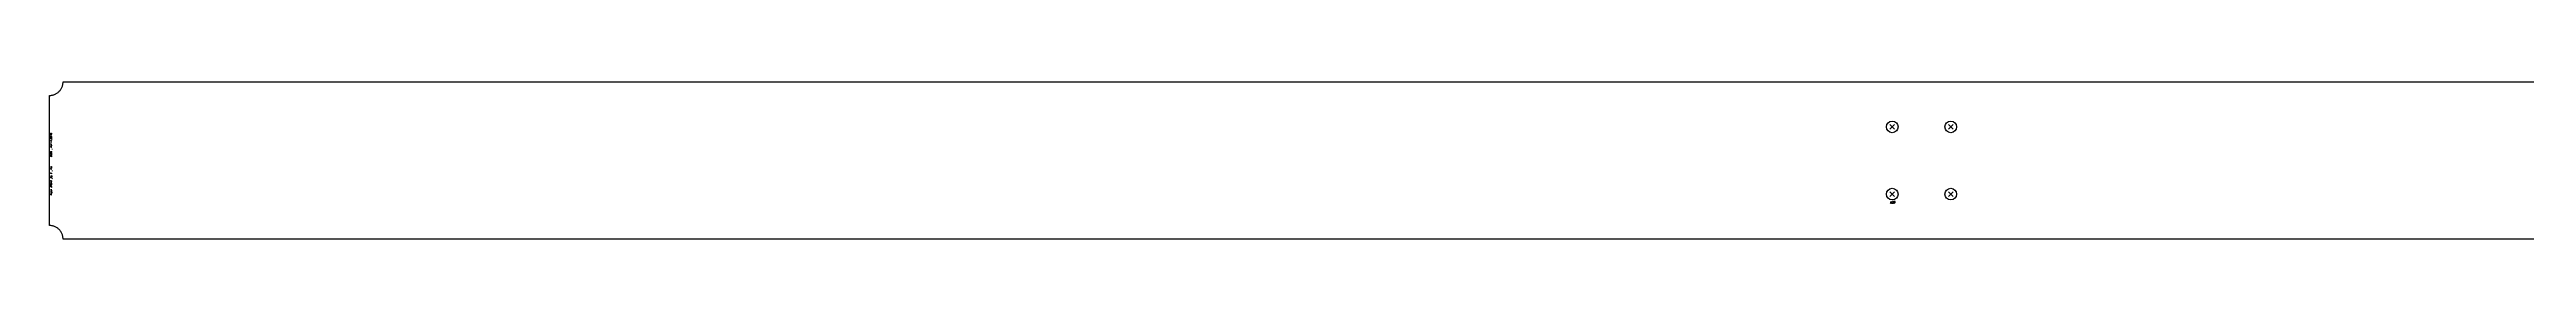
# Model space of a CAD drawing. Extents: x 0 to 11004, y -175 to 175.
# Drawn here: x 0 to 5502, y -175 to 175 of the extents above; entities that cross this region are included whole.
import ezdxf

# ---------------------------------------------------------------- set-up
doc = ezdxf.new("R2010")
doc.units = 0
doc.header["$LTSCALE"] = 10
for name, color, linetype in [('BEZ_SCHRAUBEN', 7, 'CONTINUOUS'), ('SCHRAUBEN', 7, 'CONTINUOUS'), ('TEILE', 7, 'CONTINUOUS'), ('UNTERSCHRIFT', 7, 'CONTINUOUS')]:
    doc.layers.add(name, color=color, linetype=linetype)
doc.styles.get("Standard").update_dxf_attribs({"font": 'ROMANS'})

msp = doc.modelspace()

# ---------------------------------------------------------------- linework, layer by layer
at = {"layer": 'SCHRAUBEN', "color": 6}
for p, q in [((4098.37793, 80.19886), (4087.978271, 69.798859)), ((4087.978271, 80.19886), (4098.37793, 69.798859)), ((4228.379395, 80.19886), (4217.979492, 69.798859)), ((4217.979492, 80.19886), (4228.379395, 69.798859)), ((4098.37793, -69.801147), (4087.978271, -80.201149)), ((4087.978271, -69.801147), (4098.37793, -80.201149)), ((4228.379395, -69.801147), (4217.979492, -80.201149)), ((4217.979492, -69.801147), (4228.379395, -80.201149))]:
    msp.add_line(p, q, dxfattribs=at)
at = {"layer": 'SCHRAUBEN', "color": 2}
for centre, radius in [((4093.178223, 74.998863), 12.999512), ((4223.179688, 74.998863), 13), ((4093.178223, -75.001144), 12.999512), ((4223.179688, -75.001144), 13)]:
    msp.add_circle(centre, radius, dxfattribs=at)
at = {"layer": 'TEILE', "color": 2}
for p, q in [((28.007423, 164.248947), (28.531706, 165.729492)), ((28.531706, 165.729492), (28.977783, 167.235413)), ((28.977783, 167.235413), (29.344435, 168.76265)), ((29.344435, 168.76265), (29.630657, 170.306946)), ((29.630657, 170.306946), (29.835661, 171.864151)), ((29.835661, 171.864151), (29.958889, 173.429901)), ((29.958889, 173.429901), (30.000002, 175)), ((30, 174.999985), (10973.996094, 175)), ((30.000002, 175), (30, 174.999985)), ((0, 144.999969), (1.570077, 145.041077)), ((0, -145.000031), (0, 144.999969)), ((1.570077, 145.041077), (3.135853, 145.164322)), ((3.135853, 145.164322), (4.693035, 145.369324)), ((4.693035, 145.369324), (6.237353, 145.655548)), ((6.237353, 145.655548), (7.764575, 146.022202)), ((7.764575, 146.022202), (9.270514, 146.468277)), ((9.270514, 146.468277), (10.751045, 146.992554)), ((10.751045, 146.992554), (12.202106, 147.593613)), ((12.202106, 147.593613), (13.619723, 148.269775)), ((13.619723, 148.269775), (15.00001, 149.019211)), ((15.00001, 149.019211), (16.339182, 149.839859)), ((16.339182, 149.839859), (17.633568, 150.729462)), ((17.633568, 150.729462), (18.879623, 151.685608)), ((18.879623, 151.685608), (20.073931, 152.705627)), ((20.073931, 152.705627), (21.213217, 153.786774)), ((21.213217, 153.786774), (22.294359, 154.926056)), ((22.294359, 154.926056), (23.314392, 156.120361)), ((23.314392, 156.120361), (24.270523, 157.366425)), ((24.270523, 157.366425), (25.160131, 158.660812)), ((25.160131, 158.660812), (25.980776, 159.999985)), ((25.980776, 159.999985), (26.730209, 161.38028)), ((26.730209, 161.38028), (27.406376, 162.797882)), ((27.406376, 162.797882), (28.007423, 164.248947)), ((1.624162, -145.044037), (-0.000006, -145.000031)), ((-0.000006, -145.000031), (0, -145.000031)), ((3.243566, -145.175903), (1.624162, -145.044037)), ((4.853455, -145.395233), (3.243566, -145.175903)), ((6.449109, -145.701416), (4.853455, -145.395233)), ((8.025846, -146.093536), (6.449109, -145.701416)), ((9.579042, -146.57045), (8.025846, -146.093536)), ((11.104141, -147.130737), (9.579042, -146.57045)), ((12.596669, -147.772781), (11.104141, -147.130737)), ((14.05225, -148.49469), (12.596669, -147.772781)), ((15.466612, -149.294312), (14.05225, -148.49469)), ((16.835608, -150.169373), (15.466612, -149.294312)), ((18.155224, -151.117249), (16.835608, -150.169373)), ((19.421585, -152.135178), (18.155224, -151.117249)), ((20.63098, -153.220184), (19.421585, -152.135178)), ((21.779861, -154.369064), (20.63098, -153.220184)), ((22.864859, -155.578445), (21.779861, -154.369064)), ((23.88279, -156.844818), (22.864859, -155.578445)), ((24.830667, -158.164429), (23.88279, -156.844818)), ((25.705715, -159.533417), (24.830667, -158.164429)), ((26.50536, -160.947784), (25.705715, -159.533417)), ((27.227264, -162.403381), (26.50536, -160.947784)), ((27.869303, -163.895889), (27.227264, -162.403381)), ((28.429596, -165.42099), (27.869303, -163.895889)), ((28.906502, -166.974182), (28.429596, -165.42099)), ((29.29862, -168.550934), (28.906502, -166.974182)), ((29.604799, -170.146576), (29.29862, -168.550934)), ((29.824142, -171.75647), (29.604799, -170.146576)), ((29.956007, -173.37587), (29.824142, -171.75647)), ((30, -175.000031), (29.956007, -173.37587)), ((10973.996094, -175), (30, -175.000031))]:
    msp.add_line(p, q, dxfattribs=at)

# ---------------------------------------------------------------- texts
at = {"layer": 'BEZ_SCHRAUBEN', "color": 2, "oblique": 15, "width": 0.8}
msp.add_text(' ø26', height=5, dxfattribs=at).set_placement((4085.178223, -95.501144))
at = {"layer": 'UNTERSCHRIFT', "color": 2, "oblique": 15, "width": 0.8}
for s, p in [('  , Profi l PL350*12', (5.25, 20.799969)), ('20609', (5.25, 7.799968)), ('Project  DP0GN9  ,Qty. 2  , Pos. ', (5.25, -78.000031))]:
    msp.add_text(s, height=3.25, rotation=89.999931, dxfattribs=at).set_placement(p)

doc.saveas('drawing.dxf')
